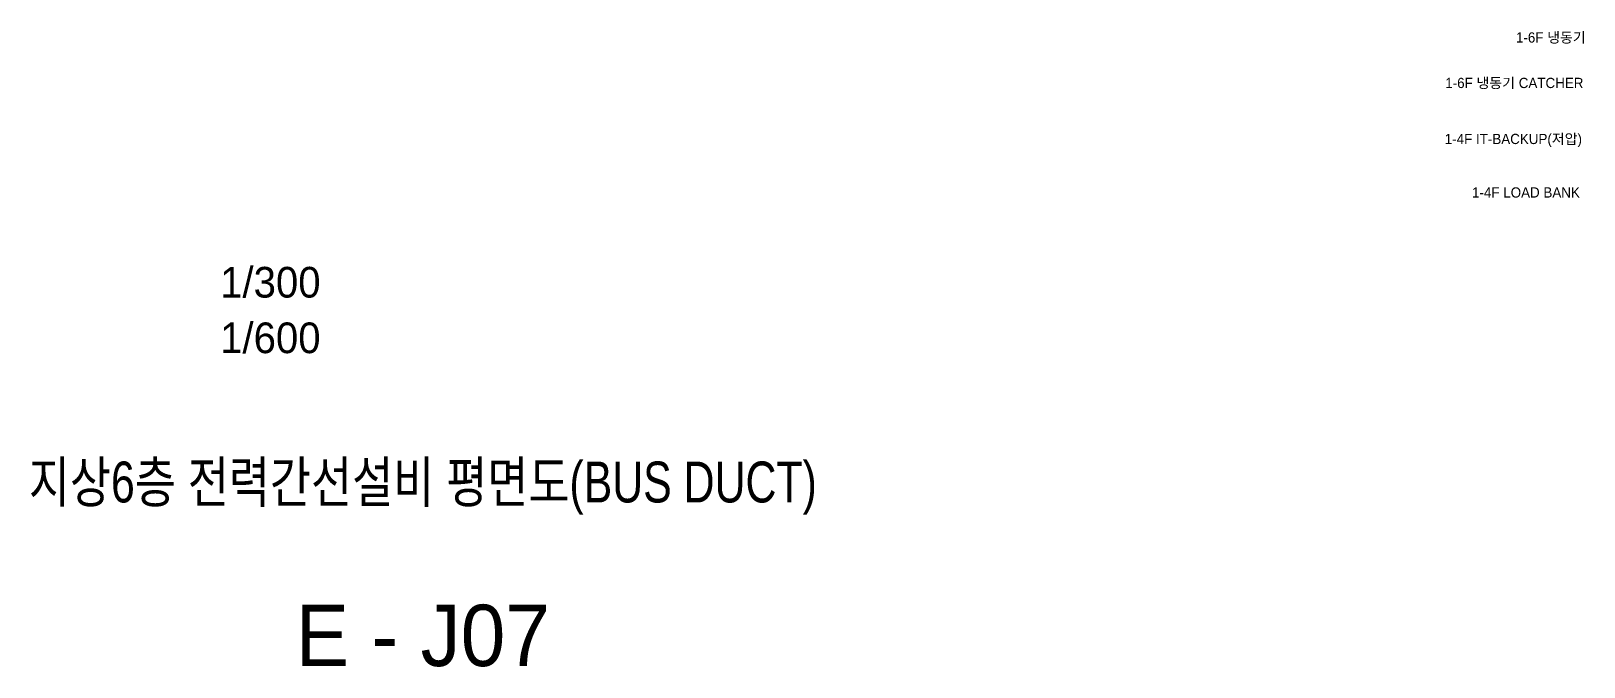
# Model space of a CAD drawing. Header units: millimetres. Extents: x 84228 to 374549, y -351975 to 847575.
# Drawn here: x 221762 to 267300, y 746564 to 765220 of the extents above; entities that cross this region are included whole.
import ezdxf
from ezdxf.enums import TextEntityAlignment as Align

# ---------------------------------------------------------------- set-up
doc = ezdxf.new("R2010")
doc.units = ezdxf.units.MM
doc.header["$LTSCALE"] = 150
doc.layers.get('Defpoints').update_dxf_attribs({"color": 150})
for name, color, linetype in [('-----41 Drawing Title', 2, 'Continuous'), ('-----42 Drawing Number', 2, 'Continuous'), ('-----43 Drawing Scale', 3, 'Continuous')]:
    doc.layers.add(name, color=color, linetype=linetype)
doc.styles.add('ELEC', font='Dotum.ttf')

msp = doc.modelspace()

# ---------------------------------------------------------------- texts
at = {"layer": '-----41 Drawing Title', "style": 'ELEC', "width": 0.8}
msp.add_text('지상6층 전력간선설비 평면도(BUS DUCT)', height=1200, dxfattribs=at).set_placement((233250, 751990), align=Align.MIDDLE_CENTER)
at = {"layer": '-----42 Drawing Number', "style": 'ELEC'}
msp.add_text('E - J07', height=1800, dxfattribs=at).set_placement((233250, 747490), align=Align.MIDDLE_CENTER)
at = {"layer": '-----43 Drawing Scale', "style": 'ELEC'}
for s, p in [('1/300', (228779, 757850)), ('1/600', (228779, 756220))]:
    msp.add_text(s, height=900, dxfattribs=at).set_placement(p, align=Align.MIDDLE_CENTER)
at = {"layer": 'Defpoints', "color": 1, "style": 'ELEC'}
for s, p in [('1-6F 냉동기', (266329, 765031, 0)), ('1-6F 냉동기 CATCHER', (265259, 763697, 0)), ('1-4F IT-BACKUP(저압)', (265230, 762054, 0)), ('1-4F LOAD BANK', (265599, 760484, 0))]:
    msp.add_text(s, height=300, dxfattribs=at).set_placement(p, align=Align.MIDDLE_CENTER)

doc.saveas('drawing.dxf')
